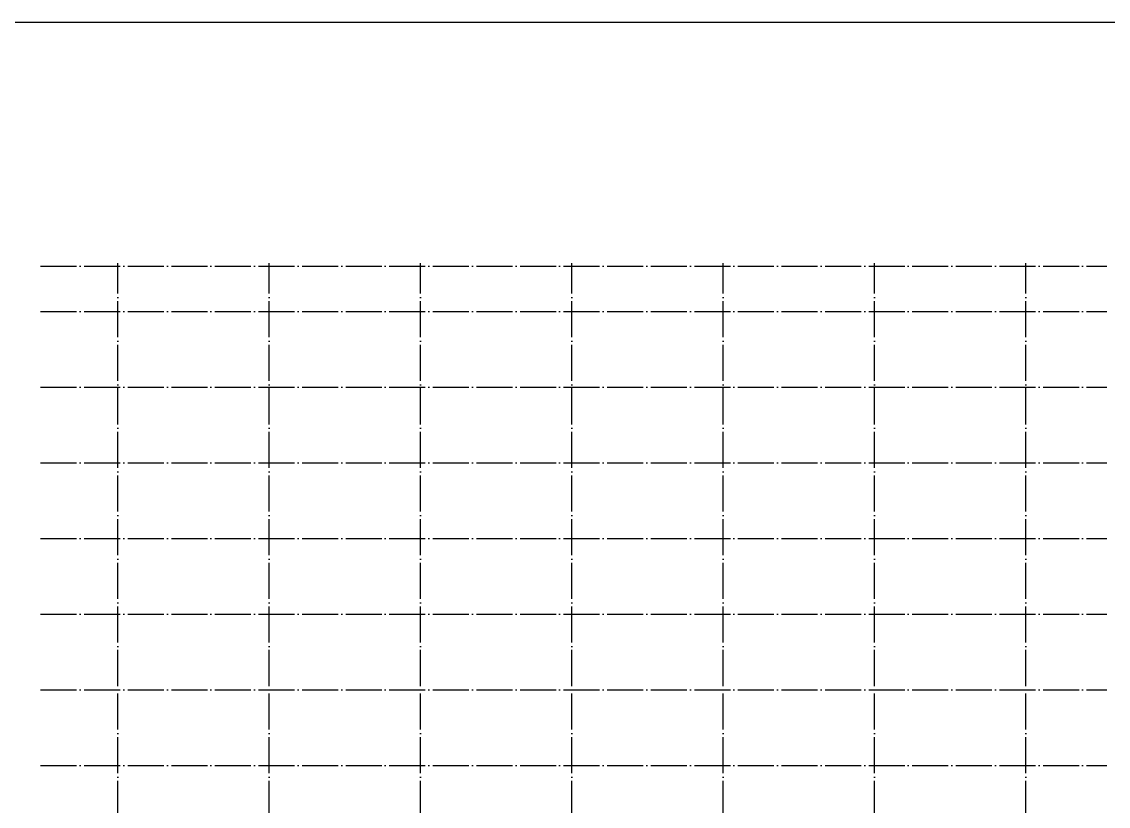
# Model space of a CAD drawing. Extents: x -781494 to 378714, y -27129 to 259749.
# Drawn here: x 154047 to 214377, y 16982 to 60513 of the extents above; entities that cross this region are included whole.
import ezdxf

# ---------------------------------------------------------------- set-up
doc = ezdxf.new("R2010")
doc.units = 0
doc.header["$LTSCALE"] = 1000
doc.header["$MEASUREMENT"] = 0
doc.linetypes.add('104-6 轴网$0$DOTE', pattern=[2.42, 2, -0.2, 0.02, -0.2])
doc.layers.add('104-6 轴网$0$A_AXIS-轴线', color=36, linetype='104-6 轴网$0$DOTE')

# ---------------------------------------------------------------- blocks, each defined once
blk = doc.blocks.new('图框-A1')
at = {"const_width": 0.5}
blk.add_lwpolyline([(766, 584), (25, 584), (25, 10), (766, 10)], close=True, dxfattribs=at)

msp = doc.modelspace()

# ---------------------------------------------------------------- linework, layer by layer
at = {"layer": '104-6 轴网$0$A_AXIS-轴线'}
for points in [[(159390.7, -7807.3), (159390.7, 47119.8)], [(167790.7, -7807.3), (167790.7, 47119.8)], [(176190.7, -7807.3), (176190.7, 47119.8)], [(184590.7, -7807.3), (184590.7, 47119.8)], [(192990.7, -7807.3), (192990.7, 47119.8)], [(201390.7, -7807.3), (201390.7, 47119.8)], [(209790.7, -7807.3), (209790.7, 47119.8)], [(155093.4, 46942.7), (214290.7, 46942.7)], [(155093.4, 44442.7), (214290.7, 44442.7)], [(155093.4, 40242.7), (214290.7, 40242.7)], [(155093.4, 36042.7), (214290.7, 36042.7)], [(155093.4, 31842.7), (214290.7, 31842.7)], [(155093.4, 27642.7), (214290.7, 27642.7)], [(155093.4, 23442.7), (214290.7, 23442.7)], [(155093.4, 19242.7), (214290.7, 19242.7)]]:
    msp.add_lwpolyline(points, dxfattribs=at)

# ---------------------------------------------------------------- block references
at = {"xscale": 150, "yscale": 150, "zscale": 150}
msp.add_blockref('图框-A1', (126410.2, -27125), dxfattribs=at)

doc.saveas('drawing.dxf')
